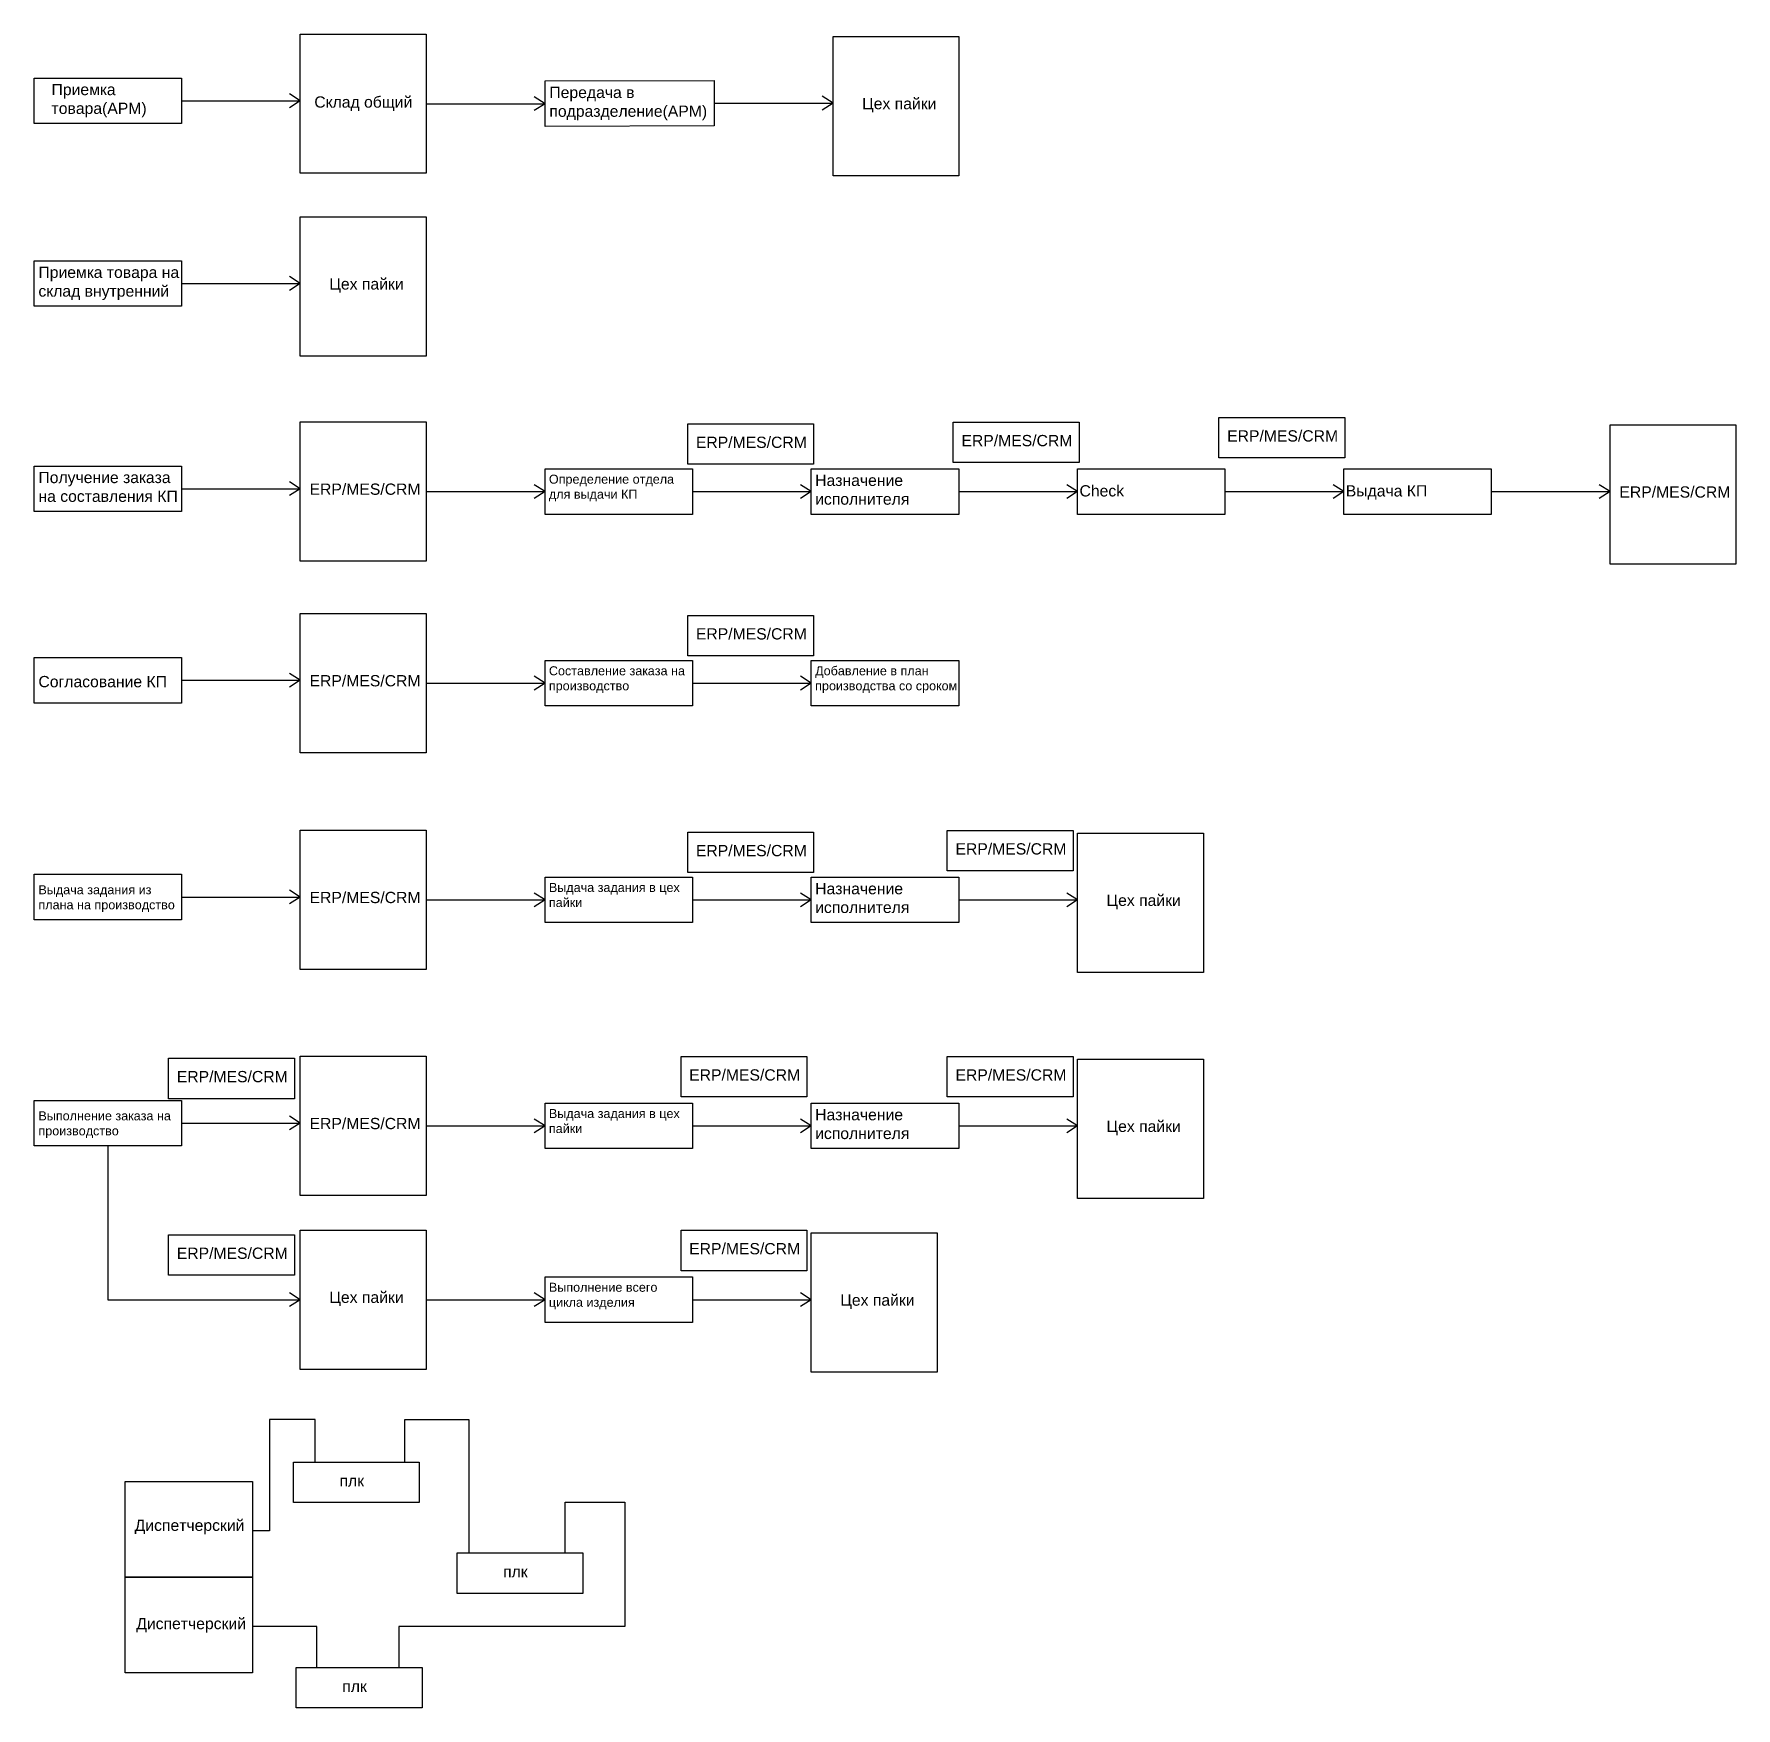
# Model space of a CAD drawing. Header units: millimetres. Extents: x -1828 to 1951, y -1549 to 2169.
import ezdxf

# ---------------------------------------------------------------- set-up
doc = ezdxf.new("R2010")
doc.units = ezdxf.units.MM
doc.styles.get("Standard").update_dxf_attribs({"font": 'arial.ttf'})

msp = doc.modelspace()

# ---------------------------------------------------------------- linework, layer by layer
for p, q in [((-1500.4, 2020.3), (-1236.5, 2020.3)), ((-1236.5, 2020.3), (-1260.6, 2035.6)), ((-1236.5, 2020.3), (-1260.6, 2005)), ((-957.1, 2014), (-693.2, 2014)), ((-693.2, 2014), (-717.3, 2029.3)), ((-693.2, 2014), (-717.3, 1998.8)), ((-317.3, 2015.2), (-53.4, 2015.2)), ((-53.4, 2015.2), (-77.5, 2030.4)), ((-53.4, 2015.2), (-77.5, 1999.9)), ((-1236.5, 1614.7), (-1260.6, 1630)), ((-1500.4, 1614.7), (-1236.5, 1614.7)), ((-1236.5, 1614.7), (-1260.6, 1599.4)), ((-1236.5, 1158.9), (-1260.6, 1174.2)), ((-1500.4, 1158.9), (-1236.5, 1158.9)), ((-1236.5, 1158.9), (-1260.6, 1143.6)), ((-957.1, 1152.6), (-693.2, 1152.6)), ((-693.2, 1152.6), (-717.3, 1167.9)), ((-693.2, 1152.6), (-717.3, 1137.4)), ((-365.9, 1152.6), (-102, 1152.6)), ((-102, 1152.6), (-126, 1167.9)), ((-102, 1152.6), (-126, 1137.4)), ((225.4, 1152.6), (489.3, 1152.6)), ((489.3, 1152.6), (465.2, 1167.9)), ((489.3, 1152.6), (465.2, 1137.4)), ((816.6, 1152.6), (1080.5, 1152.6)), ((1080.5, 1152.6), (1056.5, 1167.9)), ((1080.5, 1152.6), (1056.5, 1137.4)), ((1407.9, 1152.6), (1671.8, 1152.6)), ((1671.8, 1152.6), (1647.7, 1167.9)), ((1671.8, 1152.6), (1647.7, 1137.4)), ((-1500.4, 733.5), (-1236.5, 733.5)), ((-1236.5, 733.5), (-1260.6, 748.8)), ((-1236.5, 733.5), (-1260.6, 718.2)), ((-957.1, 727.2), (-693.2, 727.2)), ((-693.2, 727.2), (-717.3, 742.5)), ((-693.2, 727.2), (-717.3, 711.9)), ((-365.9, 727.2), (-102, 727.2)), ((-102, 727.2), (-126, 742.5)), ((-102, 727.2), (-126, 711.9)), ((-1236.5, 252.2), (-1260.6, 267.5)), ((-1236.5, 252.2), (-1260.6, 267.5)), ((-1500.4, 252.2), (-1236.5, 252.2)), ((-1236.5, 252.2), (-1260.6, 236.9)), ((-1236.5, 252.2), (-1260.6, 236.9)), ((-957.1, 245.9), (-693.2, 245.9)), ((-693.2, 245.9), (-717.3, 261.2)), ((-693.2, 245.9), (-717.3, 230.6)), ((-365.9, 245.9), (-102, 245.9)), ((-102, 245.9), (-126, 261.2)), ((-102, 245.9), (-126, 230.6)), ((225.4, 245.9), (489.3, 245.9)), ((489.3, 245.9), (465.2, 261.2)), ((489.3, 245.9), (465.2, 230.6)), ((-1500.4, -249.8), (-1236.5, -249.8)), ((-1236.5, -249.8), (-1260.6, -234.5)), ((-1236.5, -249.8), (-1260.6, -234.5)), ((-1236.5, -249.8), (-1260.6, -265)), ((-1236.5, -249.8), (-1260.6, -265)), ((-957.1, -256), (-693.2, -256)), ((-693.2, -256), (-717.3, -240.8)), ((-693.2, -256), (-717.3, -271.3)), ((-365.9, -256), (-102, -256)), ((-102, -256), (-126, -240.8)), ((-102, -256), (-126, -271.3)), ((225.4, -256), (489.3, -256)), ((489.3, -256), (465.2, -240.8)), ((489.3, -256), (465.2, -271.3)), ((-1664.1, -300.3), (-1664.1, -641.9)), ((-1664.1, -641.9), (-1236.5, -641.9)), ((-1236.5, -641.9), (-1260.6, -626.6)), ((-1236.5, -641.9), (-1260.6, -626.6)), ((-1236.5, -641.9), (-1260.6, -657.2)), ((-1236.5, -641.9), (-1260.6, -657.2)), ((-957.1, -641.9), (-693.2, -641.9)), ((-693.2, -641.9), (-717.3, -626.6)), ((-693.2, -641.9), (-717.3, -657.2)), ((-365.9, -641.9), (-102, -641.9)), ((-102, -641.9), (-126, -626.6)), ((-102, -641.9), (-126, -657.2)), ((-1004.5, -1002.5), (-1004.5, -908.3)), ((-1004.5, -908.3), (-862.6, -908.3)), ((-862.6, -908.3), (-862.6, -1204.3)), ((-648.8, -1204.3), (-648.8, -1091.5)), ((-648.8, -1091.5), (-515.6, -1091.5)), ((-515.6, -1091.5), (-515.6, -1367.4)), ((-515.6, -1367.4), (-1018, -1367.4)), ((-1018, -1367.4), (-1018, -1458.8))]:
    msp.add_line(p, q)
at = {"color": 6}
for points in [[(-1236.5, 2168.7), (-957.1, 2168.7), (-957.1, 1859.4), (-1236.5, 1859.4)], [(-53.4, 2163.6), (226, 2163.6), (226, 1854.2), (-53.4, 1854.2)], [(-1236.5, 1763.1), (-957.1, 1763.1), (-957.1, 1453.7), (-1236.5, 1453.7)], [(-1236.5, 1307.3), (-957.1, 1307.3), (-957.1, 998), (-1236.5, 998)], [(-376.3, 1303), (-96.9, 1303), (-96.9, 1213.2), (-376.3, 1213.2)], [(213.3, 1306.8), (492.7, 1306.8), (492.7, 1217), (213.3, 1217)], [(803.3, 1317.2), (1082.7, 1317.2), (1082.7, 1227.3), (803.3, 1227.3)], [(1671.8, 1301), (1951.2, 1301), (1951.2, 991.7), (1671.8, 991.7)], [(-1236.5, 881.9), (-957.1, 881.9), (-957.1, 572.5), (-1236.5, 572.5)], [(-376.3, 877.6), (-96.9, 877.6), (-96.9, 787.8), (-376.3, 787.8)], [(-1236.5, 400.6), (-957.1, 400.6), (-957.1, 91.2), (-1236.5, 91.2)], [(-376.3, 396.3), (-96.9, 396.3), (-96.9, 306.5), (-376.3, 306.5)], [(200.1, 400.1), (479.5, 400.1), (479.5, 310.3), (200.1, 310.3)], [(489.3, 394.3), (768.7, 394.3), (768.7, 85), (489.3, 85)], [(-1528.9, -105.6), (-1249.5, -105.6), (-1249.5, -195.5), (-1528.9, -195.5)], [(-1236.5, -101.4), (-957.1, -101.4), (-957.1, -410.7), (-1236.5, -410.7)], [(-391.2, -101.9), (-111.8, -101.9), (-111.8, -191.7), (-391.2, -191.7)], [(200.1, -101.9), (479.5, -101.9), (479.5, -191.7), (200.1, -191.7)], [(489.3, -107.6), (768.7, -107.6), (768.7, -417), (489.3, -417)], [(-1236.5, -487.2), (-957.1, -487.2), (-957.1, -796.6), (-1236.5, -796.6)], [(-391.2, -487.7), (-111.8, -487.7), (-111.8, -577.5), (-391.2, -577.5)], [(-1528.9, -497.8), (-1249.5, -497.8), (-1249.5, -587.6), (-1528.9, -587.6)], [(-102, -493.5), (177.4, -493.5), (177.4, -802.8), (-102, -802.8)], [(-1251.9, -1002.5), (-972.5, -1002.5), (-972.5, -1092.3), (-1251.9, -1092.3)], [(-888.6, -1204.3), (-609.2, -1204.3), (-609.2, -1294.1), (-888.6, -1294.1)], [(-1245.7, -1458.8), (-966.3, -1458.8), (-966.3, -1548.6), (-1245.7, -1548.6)]]:
    msp.add_lwpolyline(points, close=True, dxfattribs=at)
for points in [[(-1827.7, 2070.8), (-1500.4, 2070.8), (-1500.4, 1969.8), (-1827.7, 1969.8)], [(-693.2, 2064.5), (-317.3, 2065.7), (-317.3, 1964.7), (-693.2, 1963.5)], [(-1827.7, 1665.2), (-1500.4, 1665.2), (-1500.4, 1564.2), (-1827.7, 1564.2)], [(-1827.7, 1209.4), (-1500.4, 1209.4), (-1500.4, 1108.4), (-1827.7, 1108.4)], [(-693.2, 1203.1), (-365.9, 1203.1), (-365.9, 1102.1), (-693.2, 1102.1)], [(-102, 1203.1), (225.4, 1203.1), (225.4, 1102.1), (-102, 1102.1)], [(489.3, 1203.1), (816.6, 1203.1), (816.6, 1102.1), (489.3, 1102.1)], [(1080.5, 1203.1), (1407.9, 1203.1), (1407.9, 1102.1), (1080.5, 1102.1)], [(-1827.7, 784), (-1500.4, 784), (-1500.4, 683), (-1827.7, 683)], [(-693.2, 777.7), (-365.9, 777.7), (-365.9, 676.7), (-693.2, 676.7)], [(-102, 777.7), (225.4, 777.7), (225.4, 676.7), (-102, 676.7)], [(-1827.7, 302.7), (-1500.4, 302.7), (-1500.4, 201.7), (-1827.7, 201.7)], [(-693.2, 296.4), (-365.9, 296.4), (-365.9, 195.4), (-693.2, 195.4)], [(-102, 296.4), (225.4, 296.4), (225.4, 195.4), (-102, 195.4)], [(-1827.7, -199.3), (-1500.4, -199.3), (-1500.4, -300.3), (-1827.7, -300.3)], [(-693.2, -205.5), (-365.9, -205.5), (-365.9, -306.5), (-693.2, -306.5)], [(-102, -205.5), (225.4, -205.5), (225.4, -306.5), (-102, -306.5)], [(-693.2, -591.4), (-365.9, -591.4), (-365.9, -692.4), (-693.2, -692.4)], [(-1625.2, -1045.5), (-1342.9, -1045.5), (-1342.9, -1258.1), (-1625.2, -1258.1)], [(-1625.2, -1258.1), (-1342.9, -1258.1), (-1342.9, -1470.7), (-1625.2, -1470.7)]]:
    msp.add_lwpolyline(points, close=True)
for points in [[(-1203.7, -1002.5), (-1203.7, -908.3), (-1305.1, -908.3), (-1305.1, -1155.2), (-1342.9, -1155.2)], [(-1200, -1458.8), (-1200, -1367.4), (-1342.9, -1367.4)]]:
    msp.add_lwpolyline(points)

# ---------------------------------------------------------------- texts
at = {"attachment_point": 1}
for s, insert, char_height in [('Приемка товара(АРМ)', (-1788.9, 2058), 25), ('Передача в подразделение(АРМ)', (-683.5, 2051.6), 25), ('Приемка товара на склад внутренний', (-1818, 1652.2), 25), ('Получение заказа на составления КП', (-1818, 1196.5), 25), ('Определение отдела для выдачи КП', (-684.6, 1190.2), 20), ('Назначение исполнителя', (-93.4, 1190.2), 25), ('Check', (493.6, 1166.8), 25), ('Выдача КП', (1084.8, 1166.8), 25), ('Составление заказа на производство', (-684.6, 764.7), 20), ('Добавление в план производства со сроком', (-93.4, 764.7), 20), ('Согласование КП', (-1818, 743.2), 25), ('Выдача задания из плана на производство', (-1818, 278.4), 20), ('Выдача задания в цех пайки', (-684.6, 283.5), 20), ('Назначение исполнителя', (-93.4, 283.5), 25), ('Выполнение заказа на производство', (-1818, -223.6), 20), ('Выдача задания в цех пайки', (-684.6, -218.5), 20), ('Назначение исполнителя', (-93.4, -218.5), 25), ('Выполнение всего цикла изделия', (-684.6, -604.3), 20)]:
    msp.add_mtext_dynamic_manual_height_columns(s, width=317.594, gutter_width=12.5, heights=[0], dxfattribs=dict(at, insert=insert, char_height=char_height))
at = {"char_height": 25, "width": 216.428, "attachment_point": 1}
for s, insert in [('Склад общий', (-1205.4, 2030.3)), ('Цех пайки', (10.9, 2026.8)), ('Цех пайки', (-1172.2, 1626.3)), ('ERP/MES/CRM', (821.4, 1288.8)), ('ERP/MES/CRM', (-358.2, 1274.6)), ('ERP/MES/CRM', (231.4, 1278.4)), ('ERP/MES/CRM', (-1216, 1170.5)), ('ERP/MES/CRM', (1692.3, 1164.2)), ('ERP/MES/CRM', (-358.2, 849.2)), ('ERP/MES/CRM', (-1216, 745.1)), ('ERP/MES/CRM', (-358.2, 367.9)), ('ERP/MES/CRM', (218.2, 371.7)), ('ERP/MES/CRM', (-1216, 263.8)), ('Цех пайки', (553.5, 257.5)), ('ERP/MES/CRM', (-1510.8, -134)), ('ERP/MES/CRM', (-373.1, -130.3)), ('ERP/MES/CRM', (218.2, -130.3)), ('ERP/MES/CRM', (-1216, -238.2)), ('Цех пайки', (553.5, -244.4)), ('ERP/MES/CRM', (-1510.8, -526.2)), ('ERP/MES/CRM', (-373.1, -516.1)), ('Цех пайки', (-1172.2, -624)), ('Цех пайки', (-37.7, -630.3)), ('плк', (-1149.6, -1031.7)), ('Диспетчерский', (-1604.3, -1130.3)), ('плк', (-786.3, -1233.4)), ('Диспетчерский', (-1600.8, -1348.6)), ('плк', (-1143.4, -1487.9))]:
    msp.add_mtext(s, dxfattribs=dict(at, insert=insert))

doc.saveas('drawing.dxf')
